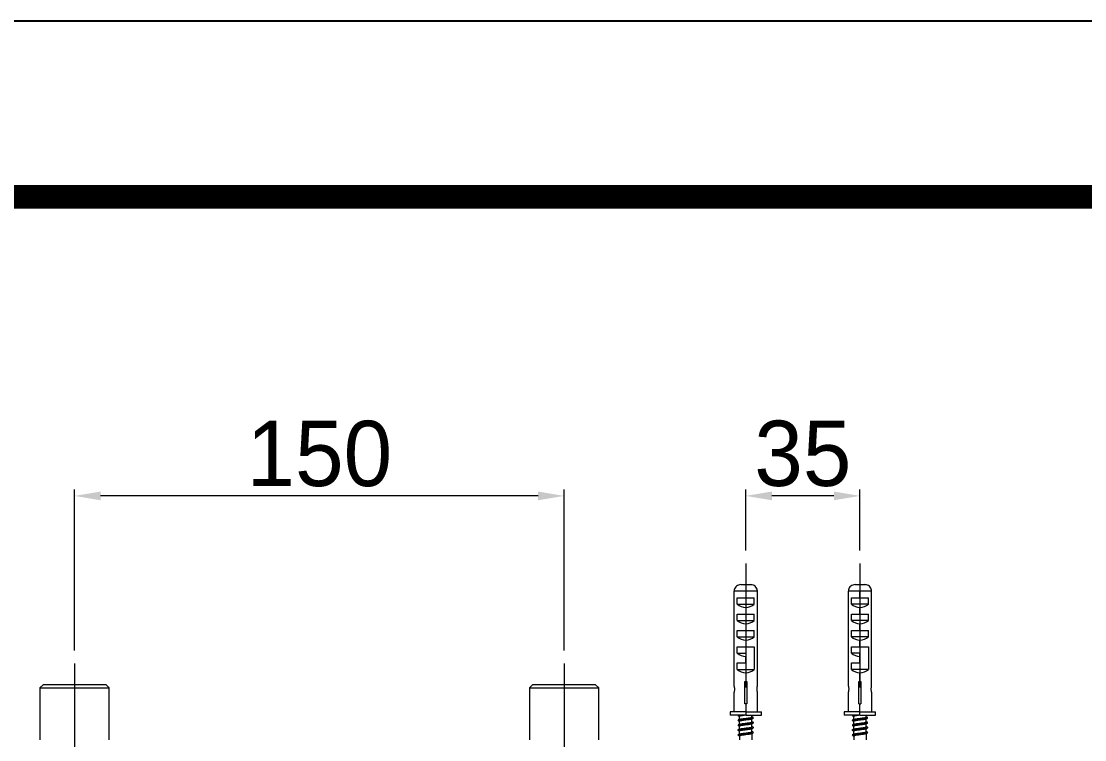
# Model space of a CAD drawing. Extents: x 0 to 3160, y 0 to 2315.
# Drawn here: x 906.4 to 1232.2, y 2095 to 2315 of the extents above; entities that cross this region are included whole.
import ezdxf

# ---------------------------------------------------------------- set-up
doc = ezdxf.new("R2010")
doc.units = 0
doc.header["$LTSCALE"] = 10
doc.header["$MEASUREMENT"] = 0
doc.header["$PDMODE"] = 3
doc.header["$PDSIZE"] = -10
doc.linetypes.add('CENTER2', pattern=[28.575, 19.05, -3.175, 3.175, -3.175])
doc.layers.get('0').update_dxf_attribs({"linetype": 'CONTINUOUS'})
doc.layers.get('DEFPOINTS').update_dxf_attribs({"linetype": 'CONTINUOUS'})
doc.layers.add('1', color=7, linetype='CONTINUOUS', true_color=0xffffff)
doc.layers.add('Cneter', color=1, linetype='CENTER2', lineweight=13)
doc.styles.add('Daelim Dimension', font='')
doc.styles.get('Daelim Dimension').set_extended_font_data('나눔고딕')
doc.dimstyles.new('DEFAULT', dxfattribs={"dimscale": 2, "dimtxt": 2, "dimasz": 2, "dimexe": 0, "dimexo": 2, "dimgap": 1, "dimtad": 1, "dimdec": 1, "dimzin": 9, "dimdsep": 46, "dimtxsty": 'Daelim Dimension', "dimcen": 0.5, "dimclrd": 252, "dimclre": 252, "dimclrt": 3, "dimadec": 1, "dimazin": 0, "dimtfac": 1, "dimtdec": 1, "dimtix": 1, "dimtmove": 0, "dimatfit": 3, "dimfxl": 1, "dimtolj": 1, "dimtzin": 1, "dimlwd": 9, "dimlwe": 9, "dimarcsym": 0})

# ---------------------------------------------------------------- blocks, each defined once
blk = doc.blocks.new('*D9')
at = {"color": 5, "lineweight": 9, "ltscale": 0.5, "transparency": 16777216}
for p, q in [((1128.33, 2153.02), (1128.33, 2171.69)), ((1163.33, 2153.02), (1163.33, 2171.69)), ((1155.33, 2169.69), (1136.33, 2169.69))]:
    blk.add_line(p, q, dxfattribs=at)
at = {"color": 5, "ltscale": 0.5, "transparency": 16777216}
for points in [[(1136.33, 2171.03), (1136.33, 2168.36), (1128.33, 2169.69)], [(1155.33, 2171.03), (1155.33, 2168.36), (1163.33, 2169.69)]]:
    blk.add_solid(points, dxfattribs=at)
at = {"layer": 'DEFPOINTS', "color": 0, "ltscale": 0.5, "transparency": 16777216}
for p in [(1128.33, 2169.69), (1128.33, 2149.02), (1163.33, 2149.02)]:
    blk.add_point(p, dxfattribs=at)
at = {"color": 7, "ltscale": 0.5, "transparency": 16777216, "insert": (1145.83, 2182.59), "char_height": 20, "attachment_point": 5, "style": 'Daelim Dimension'}
blk.add_mtext('\\A1;35', dxfattribs=at)
blk = doc.blocks.new('*D10')
at = {"color": 5, "lineweight": 9, "ltscale": 0.5, "transparency": 16777216}
for p, q in [((922.71, 2122.38), (922.71, 2171.69)), ((1072.71, 2122.38), (1072.71, 2171.69)), ((1064.71, 2169.69), (930.71, 2169.69))]:
    blk.add_line(p, q, dxfattribs=at)
at = {"color": 5, "ltscale": 0.5, "transparency": 16777216}
for points in [[(930.71, 2171.03), (930.71, 2168.36), (922.71, 2169.69)], [(1064.71, 2171.03), (1064.71, 2168.36), (1072.71, 2169.69)]]:
    blk.add_solid(points, dxfattribs=at)
at = {"layer": 'DEFPOINTS', "color": 0, "ltscale": 0.5, "transparency": 16777216}
for p in [(922.71, 2169.69), (922.71, 2118.38), (1072.71, 2118.38)]:
    blk.add_point(p, dxfattribs=at)
at = {"color": 7, "ltscale": 0.5, "transparency": 16777216, "insert": (997.71, 2182.55), "char_height": 20, "attachment_point": 5, "style": 'Daelim Dimension'}
blk.add_mtext('\\A1;150', dxfattribs=at)

msp = doc.modelspace()

# ---------------------------------------------------------------- linework, layer by layer
at = {"ltscale": 0.5}
msp.add_lwpolyline([(0, 0), (3159.52, 0), (3159.52, 2315.04), (0, 2315.04)], close=True, dxfattribs=at)
at = {"color": 5, "linetype": 'ByBlock', "lineweight": 200, "const_width": 7.28}
msp.add_lwpolyline([(50.81, 99.13), (3108.41, 99.13), (3108.41, 2261.29), (50.81, 2261.29)], close=True, dxfattribs=at)
at = {"layer": '1', "color": 7, "linetype": 'Continuous', "lineweight": 13}
for p, q in [((1128.33, 2140.52), (1124.77, 2140.52)), ((1131.9, 2140.52), (1128.33, 2140.52)), ((1128.33, 2140.52), (1128.33, 2138.52)), ((1163.33, 2140.52), (1159.77, 2140.52)), ((1166.9, 2140.52), (1163.33, 2140.52)), ((1163.33, 2138.52), (1163.33, 2140.52)), ((1128.33, 2135.52), (1128.33, 2133.52)), ((1163.33, 2133.52), (1163.33, 2135.52)), ((1128.33, 2130.52), (1128.33, 2128.52)), ((1163.33, 2128.52), (1163.33, 2130.52)), ((1128.33, 2125.52), (1128.33, 2123.52)), ((1163.33, 2123.52), (1163.33, 2125.52)), ((1128.33, 2115.52), (1128.33, 2112.83)), ((1163.33, 2112.83), (1163.33, 2115.52)), ((1128.33, 2106.02), (1128.33, 2103.52)), ((1163.33, 2103.52), (1163.33, 2106.02)), ((1128.33, 2103.52), (1128.33, 2102.52)), ((1163.33, 2102.52), (1163.33, 2103.52))]:
    msp.add_line(p, q, dxfattribs=at)
at = {"layer": '1', "color": 7, "linetype": 'Continuous', "lineweight": 18}
for p, q in [((1124.77, 2111.39), (1124.77, 2140.52)), ((1126.81, 2142.52), (1129.85, 2142.52)), ((1131.9, 2111.39), (1131.9, 2140.52)), ((1159.77, 2111.39), (1159.77, 2140.52)), ((1161.81, 2142.52), (1164.85, 2142.52)), ((1166.9, 2111.39), (1166.9, 2140.52)), ((1125.74, 2138.52), (1128.33, 2138.52)), ((1125.74, 2136.52), (1125.74, 2138.52)), ((1128.33, 2138.52), (1130.92, 2138.52)), ((1130.92, 2136.52), (1130.92, 2138.52)), ((1160.74, 2138.52), (1163.33, 2138.52)), ((1160.74, 2136.52), (1160.74, 2138.52)), ((1163.33, 2138.52), (1165.92, 2138.52)), ((1165.92, 2136.52), (1165.92, 2138.52)), ((1125.74, 2136.52), (1130.92, 2136.52)), ((1165.92, 2136.52), (1160.74, 2136.52)), ((1125.74, 2133.52), (1128.33, 2133.52)), ((1125.74, 2131.52), (1125.74, 2133.52)), ((1125.74, 2131.52), (1130.92, 2131.52)), ((1128.33, 2133.52), (1130.92, 2133.52)), ((1130.92, 2131.52), (1130.92, 2133.52)), ((1160.74, 2133.52), (1163.33, 2133.52)), ((1160.74, 2131.52), (1160.74, 2133.52)), ((1165.92, 2131.52), (1160.74, 2131.52)), ((1163.33, 2133.52), (1165.92, 2133.52)), ((1165.92, 2131.52), (1165.92, 2133.52)), ((1125.74, 2128.52), (1128.33, 2128.52)), ((1125.74, 2126.52), (1125.74, 2128.52)), ((1128.33, 2128.52), (1130.92, 2128.52)), ((1130.92, 2126.52), (1130.92, 2128.52)), ((1160.74, 2128.52), (1163.33, 2128.52)), ((1160.74, 2126.52), (1160.74, 2128.52)), ((1163.33, 2128.52), (1165.92, 2128.52)), ((1165.92, 2126.52), (1165.92, 2128.52)), ((1125.74, 2126.52), (1130.92, 2126.52)), ((1165.92, 2126.52), (1160.74, 2126.52)), ((1125.74, 2123.52), (1128.33, 2123.52)), ((1125.74, 2121.52), (1125.74, 2123.52)), ((1125.74, 2121.52), (1128.33, 2121.52)), ((1128.33, 2123.52), (1130.92, 2123.52)), ((1128.33, 2121.52), (1128.33, 2120.52)), ((1130.92, 2123.52), (1130.92, 2116.52)), ((1160.74, 2123.52), (1163.33, 2123.52)), ((1160.74, 2121.52), (1160.74, 2123.52)), ((1163.33, 2121.52), (1160.74, 2121.52)), ((1163.33, 2123.52), (1165.92, 2123.52)), ((1163.33, 2120.52), (1163.33, 2121.52)), ((1165.92, 2123.52), (1165.92, 2116.52)), ((1125.74, 2118.52), (1128.33, 2118.52)), ((1125.74, 2116.52), (1125.74, 2118.52)), ((1128.33, 2118.52), (1128.33, 2120.52)), ((1160.74, 2118.52), (1163.33, 2118.52)), ((1160.74, 2116.52), (1160.74, 2118.52)), ((1163.33, 2118.52), (1163.33, 2120.52)), ((1125.74, 2116.52), (1130.92, 2116.52)), ((1165.92, 2116.52), (1160.74, 2116.52)), ((913.06, 2111.88), (912.06, 2110.88)), ((932.36, 2111.88), (913.06, 2111.88)), ((933.36, 2110.88), (932.36, 2111.88)), ((1063.06, 2111.88), (1062.06, 2110.88)), ((1082.36, 2111.88), (1063.06, 2111.88)), ((1083.36, 2110.88), (1082.36, 2111.88)), ((1128.03, 2106.02), (1128.03, 2112.9)), ((1128.63, 2112.9), (1128.63, 2106.02)), ((1163.03, 2106.02), (1163.03, 2112.9)), ((1163.63, 2112.9), (1163.63, 2106.02)), ((912.06, 2110.88), (912.06, 2095.02)), ((912.06, 2110.88), (922.71, 2110.88)), ((922.71, 2110.88), (933.36, 2110.88)), ((933.36, 2095.02), (933.36, 2110.88)), ((1062.06, 2110.88), (1062.06, 2095.02)), ((1062.06, 2110.88), (1072.71, 2110.88)), ((1072.71, 2110.88), (1083.36, 2110.88)), ((1083.36, 2095.02), (1083.36, 2110.88)), ((1124.73, 2109.53), (1124.73, 2103.52)), ((1131.93, 2103.52), (1131.93, 2109.53)), ((1159.73, 2109.53), (1159.73, 2103.52)), ((1166.93, 2103.52), (1166.93, 2109.53)), ((1128.63, 2106.02), (1128.03, 2106.02)), ((1163.03, 2106.02), (1163.63, 2106.02)), ((1123.53, 2103.52), (1123.53, 2102.52)), ((1128.33, 2103.52), (1123.53, 2103.52)), ((1128.33, 2102.52), (1123.53, 2102.52)), ((1126.45, 2101.25), (1126.45, 2102.16)), ((1128.33, 2103.52), (1133.13, 2103.52)), ((1128.33, 2102.52), (1133.13, 2102.52)), ((1130.22, 2101.96), (1130.22, 2102.52)), ((1130.22, 2100.46), (1130.22, 2101.41)), ((1133.13, 2102.52), (1133.13, 2103.52)), ((1158.53, 2103.52), (1158.53, 2102.52)), ((1163.33, 2103.52), (1158.53, 2103.52)), ((1163.33, 2102.52), (1158.53, 2102.52)), ((1161.45, 2101.25), (1161.45, 2102.16)), ((1163.33, 2103.52), (1168.13, 2103.52)), ((1163.33, 2102.52), (1168.13, 2102.52)), ((1165.22, 2101.96), (1165.22, 2102.52)), ((1165.22, 2100.46), (1165.22, 2101.41)), ((1168.13, 2102.52), (1168.13, 2103.52)), ((1126.45, 2099.75), (1126.45, 2100.66)), ((1126.45, 2098.25), (1126.45, 2099.16)), ((1130.22, 2098.96), (1130.22, 2099.91)), ((1130.22, 2097.46), (1130.22, 2098.41)), ((1161.45, 2099.75), (1161.45, 2100.66)), ((1161.45, 2098.25), (1161.45, 2099.16)), ((1165.22, 2098.96), (1165.22, 2099.91)), ((1165.22, 2097.46), (1165.22, 2098.41)), ((1126.45, 2096.74), (1126.45, 2097.66)), ((1126.45, 2096.16), (1126.45, 2095.02)), ((1130.22, 2096.91), (1130.22, 2095.02)), ((1161.45, 2096.74), (1161.45, 2097.66)), ((1161.45, 2096.16), (1161.45, 2095.02)), ((1165.22, 2096.91), (1165.22, 2095.02))]:
    msp.add_line(p, q, dxfattribs=at)
for centre, major_axis, start_param, end_param in [((1128.33, 2138.8), (3.6, 0), 3.90924, 4.712389), ((1128.33, 2138.8), (-3.6, 0), 1.570796, 2.373945), ((1163.33, 2138.8), (3.6, 0), 3.90924, 4.712389), ((1163.33, 2138.8), (-3.6, 0), 1.570796, 2.373945), ((1128.33, 2133.8), (-3.6, 0), 0.767648, 1.570796), ((1128.33, 2133.8), (3.6, 0), 4.712389, 5.515538), ((1163.33, 2133.8), (-3.6, 0), 0.767648, 1.570796), ((1163.33, 2133.8), (3.6, 0), 4.712389, 5.515538), ((1128.33, 2128.8), (3.6, 0), 3.90924, 4.712389), ((1128.33, 2128.8), (-3.6, 0), 1.570796, 2.373945), ((1163.33, 2128.8), (3.6, 0), 3.90924, 4.712389), ((1163.33, 2128.8), (-3.6, 0), 1.570796, 2.373945), ((1128.33, 2123.8), (-3.6, 0), 0.767648, 1.570796), ((1163.33, 2123.8), (3.6, 0), 3.90924, 4.712389), ((1128.33, 2118.8), (-3.6, 0), 0.767648, 1.570796), ((1128.33, 2118.8), (-3.6, 0), 1.570796, 2.373945), ((1163.33, 2118.8), (3.6, 0), 3.90924, 4.712389), ((1163.33, 2118.8), (-3.6, 0), 1.570796, 2.373945)]:
    msp.add_ellipse(centre, major_axis=major_axis, ratio=0.909091, start_param=start_param, end_param=end_param, dxfattribs=at)
for points, knots in [([(1126.81, 2142.52), (1126.58, 2142.52), (1126.34, 2142.48), (1125.9, 2142.33), (1125.69, 2142.21), (1125.33, 2141.92), (1125.17, 2141.75), (1124.94, 2141.36), (1124.86, 2141.15), (1124.78, 2140.8), (1124.77, 2140.66), (1124.77, 2140.52)], [0, 0, 0, 0, 0.222179, 0.222179, 0.444896, 0.444896, 0.660359, 0.660359, 0.872339, 0.872339, 1, 1, 1, 1]), ([(1131.9, 2140.52), (1131.9, 2140.75), (1131.86, 2140.97), (1131.71, 2141.39), (1131.6, 2141.59), (1131.33, 2141.94), (1131.15, 2142.09), (1130.78, 2142.33), (1130.56, 2142.42), (1130.19, 2142.5), (1130.02, 2142.52), (1129.85, 2142.52)], [0, 0, 0, 0, 0.210475, 0.210475, 0.420919, 0.420919, 0.631855, 0.631855, 0.844512, 0.844512, 1, 1, 1, 1]), ([(1161.81, 2142.52), (1161.58, 2142.52), (1161.34, 2142.48), (1160.9, 2142.33), (1160.69, 2142.21), (1160.33, 2141.92), (1160.17, 2141.75), (1159.94, 2141.36), (1159.86, 2141.15), (1159.78, 2140.8), (1159.77, 2140.66), (1159.77, 2140.52)], [0, 0, 0, 0, 0.222179, 0.222179, 0.444896, 0.444896, 0.660359, 0.660359, 0.872339, 0.872339, 1, 1, 1, 1]), ([(1166.9, 2140.52), (1166.9, 2140.75), (1166.86, 2140.97), (1166.71, 2141.39), (1166.6, 2141.59), (1166.33, 2141.94), (1166.15, 2142.09), (1165.78, 2142.33), (1165.56, 2142.42), (1165.19, 2142.5), (1165.02, 2142.52), (1164.85, 2142.52)], [0, 0, 0, 0, 0.210475, 0.210475, 0.420919, 0.420919, 0.631855, 0.631855, 0.844512, 0.844512, 1, 1, 1, 1]), ([(1124.77, 2111.39), (1124.78, 2111.33), (1124.8, 2111.26), (1124.83, 2111.09), (1124.85, 2110.99), (1124.87, 2110.78), (1124.87, 2110.66), (1124.88, 2110.44), (1124.87, 2110.33), (1124.85, 2110.13), (1124.84, 2110.03), (1124.81, 2109.85), (1124.79, 2109.77), (1124.77, 2109.64), (1124.75, 2109.59), (1124.74, 2109.54), (1124.73, 2109.52), (1124.73, 2109.52)], [0, 0, 0, 0, 0.130372, 0.130372, 0.260778, 0.260778, 0.390104, 0.390104, 0.5147, 0.5147, 0.638474, 0.638474, 0.766412, 0.766412, 0.897176, 0.897176, 1, 1, 1, 1]), ([(1131.93, 2109.52), (1131.93, 2109.52), (1131.93, 2109.52), (1131.93, 2109.53), (1131.92, 2109.56), (1131.9, 2109.64), (1131.89, 2109.7), (1131.86, 2109.84), (1131.84, 2109.93), (1131.81, 2110.13), (1131.8, 2110.24), (1131.79, 2110.46), (1131.79, 2110.57), (1131.8, 2110.79), (1131.81, 2110.89), (1131.84, 2111.08), (1131.85, 2111.17), (1131.88, 2111.3), (1131.89, 2111.35), (1131.9, 2111.39)], [0, 0, 0, 0, 0.025111, 0.025111, 0.149041, 0.149041, 0.273737, 0.273737, 0.402646, 0.402646, 0.533133, 0.533133, 0.659652, 0.659652, 0.782891, 0.782891, 0.908576, 0.908576, 1, 1, 1, 1]), ([(1159.77, 2111.39), (1159.78, 2111.33), (1159.8, 2111.26), (1159.83, 2111.09), (1159.85, 2110.99), (1159.87, 2110.78), (1159.87, 2110.66), (1159.88, 2110.44), (1159.87, 2110.33), (1159.85, 2110.13), (1159.84, 2110.03), (1159.81, 2109.85), (1159.79, 2109.77), (1159.77, 2109.64), (1159.75, 2109.59), (1159.74, 2109.54), (1159.73, 2109.52), (1159.73, 2109.52)], [0, 0, 0, 0, 0.130372, 0.130372, 0.260778, 0.260778, 0.390104, 0.390104, 0.5147, 0.5147, 0.638474, 0.638474, 0.766412, 0.766412, 0.897176, 0.897176, 1, 1, 1, 1]), ([(1166.93, 2109.52), (1166.93, 2109.52), (1166.93, 2109.52), (1166.93, 2109.53), (1166.92, 2109.56), (1166.9, 2109.64), (1166.89, 2109.7), (1166.86, 2109.84), (1166.84, 2109.93), (1166.81, 2110.13), (1166.8, 2110.24), (1166.79, 2110.46), (1166.79, 2110.57), (1166.8, 2110.79), (1166.81, 2110.89), (1166.84, 2111.08), (1166.85, 2111.17), (1166.88, 2111.3), (1166.89, 2111.35), (1166.9, 2111.39)], [0, 0, 0, 0, 0.025111, 0.025111, 0.149041, 0.149041, 0.273737, 0.273737, 0.402646, 0.402646, 0.533133, 0.533133, 0.659652, 0.659652, 0.782891, 0.782891, 0.908576, 0.908576, 1, 1, 1, 1]), ([(1128.26, 2102.52), (1128.2, 2102.52), (1128.15, 2102.51), (1127.88, 2102.47), (1127.67, 2102.45), (1127.29, 2102.39), (1127.11, 2102.37), (1126.82, 2102.31), (1126.7, 2102.29), (1126.52, 2102.23), (1126.47, 2102.2), (1126.45, 2102.17), (1126.45, 2102.16), (1126.45, 2102.16)], [0, 0, 0, 0, 0.059501, 0.059501, 0.281485, 0.281485, 0.503475, 0.503475, 0.725475, 0.725475, 0.947454, 0.947454, 1, 1, 1, 1]), ([(1126.54, 2101.28), (1126.54, 2101.29), (1126.55, 2101.29), (1126.62, 2101.32), (1126.73, 2101.34), (1127, 2101.4), (1127.16, 2101.43), (1127.51, 2101.48), (1127.7, 2101.5), (1127.9, 2101.53)], [0, 0, 0, 0, 0.030105, 0.030105, 0.361256, 0.361256, 0.692357, 0.692357, 1, 1, 1, 1]), ([(1127.78, 2101.32), (1128.12, 2101.36), (1129.01, 2101.45), (1130.2, 2101.58), (1130.63, 2101.67), (1130.7, 2101.72)], [0, 0, 0, 0, 0.268829, 0.660533, 1, 1, 1, 1]), ([(1127.9, 2101.53), (1128.1, 2101.55), (1128.32, 2101.58), (1128.75, 2101.64), (1128.96, 2101.66), (1129.34, 2101.72), (1129.52, 2101.74), (1129.82, 2101.8), (1129.95, 2101.83), (1130.13, 2101.88), (1130.19, 2101.91), (1130.22, 2101.94), (1130.22, 2101.95), (1130.22, 2101.96)], [0, 0, 0, 0, 0.188476, 0.188476, 0.376983, 0.376983, 0.565472, 0.565472, 0.753985, 0.753985, 0.942472, 0.942472, 1, 1, 1, 1]), ([(1130.19, 2101.36), (1130.17, 2101.35), (1130.15, 2101.34), (1130.04, 2101.3), (1129.94, 2101.27), (1129.67, 2101.22), (1129.5, 2101.19), (1129.14, 2101.14), (1128.94, 2101.11), (1128.52, 2101.06), (1128.3, 2101.03), (1128.02, 2100.99), (1127.96, 2100.99), (1127.9, 2100.98)], [0, 0, 0, 0, 0.09432, 0.09432, 0.304658, 0.304658, 0.515055, 0.515055, 0.725384, 0.725384, 0.935787, 0.935787, 1, 1, 1, 1]), ([(1163.26, 2102.52), (1163.2, 2102.52), (1163.15, 2102.51), (1162.88, 2102.47), (1162.67, 2102.45), (1162.29, 2102.39), (1162.11, 2102.37), (1161.82, 2102.31), (1161.7, 2102.29), (1161.52, 2102.23), (1161.47, 2102.2), (1161.45, 2102.17), (1161.45, 2102.16), (1161.45, 2102.16)], [0, 0, 0, 0, 0.059501, 0.059501, 0.281485, 0.281485, 0.503475, 0.503475, 0.725475, 0.725475, 0.947454, 0.947454, 1, 1, 1, 1]), ([(1161.54, 2101.28), (1161.54, 2101.29), (1161.55, 2101.29), (1161.62, 2101.32), (1161.73, 2101.34), (1162, 2101.4), (1162.16, 2101.43), (1162.51, 2101.48), (1162.7, 2101.5), (1162.9, 2101.53)], [0, 0, 0, 0, 0.030105, 0.030105, 0.361256, 0.361256, 0.692357, 0.692357, 1, 1, 1, 1]), ([(1162.78, 2101.32), (1163.12, 2101.36), (1164.01, 2101.45), (1165.2, 2101.58), (1165.63, 2101.67), (1165.7, 2101.72)], [0, 0, 0, 0, 0.268829, 0.660533, 1, 1, 1, 1]), ([(1162.9, 2101.53), (1163.1, 2101.55), (1163.32, 2101.58), (1163.75, 2101.64), (1163.96, 2101.66), (1164.34, 2101.72), (1164.52, 2101.74), (1164.82, 2101.8), (1164.95, 2101.83), (1165.13, 2101.88), (1165.19, 2101.91), (1165.22, 2101.94), (1165.22, 2101.95), (1165.22, 2101.96)], [0, 0, 0, 0, 0.188476, 0.188476, 0.376983, 0.376983, 0.565472, 0.565472, 0.753985, 0.753985, 0.942472, 0.942472, 1, 1, 1, 1]), ([(1165.19, 2101.36), (1165.17, 2101.35), (1165.15, 2101.34), (1165.04, 2101.3), (1164.94, 2101.27), (1164.67, 2101.22), (1164.5, 2101.19), (1164.14, 2101.14), (1163.94, 2101.11), (1163.52, 2101.06), (1163.3, 2101.03), (1163.02, 2100.99), (1162.96, 2100.99), (1162.9, 2100.98)], [0, 0, 0, 0, 0.09432, 0.09432, 0.304658, 0.304658, 0.515055, 0.515055, 0.725384, 0.725384, 0.935787, 0.935787, 1, 1, 1, 1]), ([(1125.96, 2100.97), (1125.91, 2101), (1125.95, 2101.08), (1126.63, 2101.2), (1127.43, 2101.29), (1127.78, 2101.32)], [0, 0, 0, 0, 0.272869, 0.704067, 1, 1, 1, 1]), ([(1126.02, 2099.57), (1126.12, 2099.61), (1126.56, 2099.7), (1127.86, 2099.84), (1129.48, 2099.99), (1130.63, 2100.14), (1130.8, 2100.25), (1130.67, 2100.31), (1130.65, 2100.32)], [0, 0, 0, 0, 0.152693, 0.357492, 0.56229, 0.767088, 0.971887, 1, 1, 1, 1]), ([(1126.02, 2098.07), (1126.09, 2098.09), (1126.41, 2098.17), (1127.49, 2098.3), (1129.12, 2098.45), (1130.43, 2098.61), (1130.8, 2098.73), (1130.7, 2098.8), (1130.65, 2098.82)], [0, 0, 0, 0, 0.10499, 0.309747, 0.514505, 0.719262, 0.924019, 1, 1, 1, 1]), ([(1127.9, 2100.98), (1127.69, 2100.95), (1127.49, 2100.92), (1127.13, 2100.87), (1126.97, 2100.84), (1126.71, 2100.79), (1126.61, 2100.76), (1126.48, 2100.71), (1126.45, 2100.68), (1126.45, 2100.66)], [0, 0, 0, 0, 0.254461, 0.254461, 0.508979, 0.508979, 0.763453, 0.763453, 1, 1, 1, 1]), ([(1130.19, 2099.87), (1130.17, 2099.85), (1130.15, 2099.84), (1130.04, 2099.8), (1129.94, 2099.77), (1129.67, 2099.72), (1129.5, 2099.69), (1129.14, 2099.64), (1128.94, 2099.61), (1128.52, 2099.56), (1128.3, 2099.53), (1127.88, 2099.47), (1127.67, 2099.45), (1127.29, 2099.39), (1127.11, 2099.37), (1126.82, 2099.31), (1126.7, 2099.29), (1126.52, 2099.23), (1126.47, 2099.2), (1126.45, 2099.17), (1126.45, 2099.16), (1126.45, 2099.16)], [0, 0, 0, 0, 0.054084, 0.054084, 0.168931, 0.168931, 0.283771, 0.283771, 0.398626, 0.398626, 0.513461, 0.513461, 0.628324, 0.628324, 0.743155, 0.743155, 0.858022, 0.858022, 0.97285, 0.97285, 1, 1, 1, 1]), ([(1130.19, 2098.37), (1130.17, 2098.35), (1130.15, 2098.34), (1130.04, 2098.3), (1129.94, 2098.27), (1129.67, 2098.22), (1129.5, 2098.19), (1129.14, 2098.14), (1128.94, 2098.11), (1128.52, 2098.06), (1128.3, 2098.03), (1127.88, 2097.97), (1127.67, 2097.95), (1127.29, 2097.89), (1127.11, 2097.87), (1126.82, 2097.81), (1126.7, 2097.79), (1126.52, 2097.73), (1126.47, 2097.7), (1126.45, 2097.67), (1126.45, 2097.66), (1126.45, 2097.66)], [0, 0, 0, 0, 0.054868, 0.054868, 0.169599, 0.169599, 0.284364, 0.284364, 0.399096, 0.399096, 0.513857, 0.513857, 0.628593, 0.628593, 0.743348, 0.743348, 0.85809, 0.85809, 0.972839, 0.972839, 1, 1, 1, 1]), ([(1126.53, 2099.78), (1126.54, 2099.78), (1126.55, 2099.79), (1126.62, 2099.82), (1126.73, 2099.84), (1127, 2099.9), (1127.16, 2099.93), (1127.53, 2099.98), (1127.73, 2100.01), (1128.15, 2100.06), (1128.37, 2100.09), (1128.79, 2100.14), (1129, 2100.17), (1129.38, 2100.22), (1129.55, 2100.25), (1129.85, 2100.3), (1129.97, 2100.33), (1130.14, 2100.39), (1130.2, 2100.41), (1130.22, 2100.45), (1130.22, 2100.45), (1130.22, 2100.46)], [0, 0, 0, 0, 0.011256, 0.011256, 0.131301, 0.131301, 0.251361, 0.251361, 0.371404, 0.371404, 0.491467, 0.491467, 0.611508, 0.611508, 0.731571, 0.731571, 0.85161, 0.85161, 0.971672, 0.971672, 1, 1, 1, 1]), ([(1126.53, 2098.28), (1126.54, 2098.28), (1126.55, 2098.29), (1126.62, 2098.32), (1126.73, 2098.34), (1127, 2098.4), (1127.16, 2098.43), (1127.53, 2098.48), (1127.73, 2098.51), (1128.15, 2098.56), (1128.37, 2098.59), (1128.79, 2098.64), (1129, 2098.67), (1129.38, 2098.72), (1129.55, 2098.75), (1129.85, 2098.8), (1129.97, 2098.83), (1130.14, 2098.89), (1130.2, 2098.91), (1130.22, 2098.95), (1130.22, 2098.95), (1130.22, 2098.96)], [0, 0, 0, 0, 0.012148, 0.012148, 0.132076, 0.132076, 0.252025, 0.252025, 0.371955, 0.371955, 0.491901, 0.491901, 0.611835, 0.611835, 0.731777, 0.731777, 0.851716, 0.851716, 0.971654, 0.971654, 1, 1, 1, 1]), ([(1160.96, 2100.97), (1160.91, 2101), (1160.95, 2101.08), (1161.63, 2101.2), (1162.43, 2101.29), (1162.78, 2101.32)], [0, 0, 0, 0, 0.272869, 0.704067, 1, 1, 1, 1]), ([(1161.02, 2099.57), (1161.12, 2099.61), (1161.56, 2099.7), (1162.86, 2099.84), (1164.48, 2099.99), (1165.43, 2100.12), (1165.67, 2100.19), (1165.7, 2100.22)], [0, 0, 0, 0, 0.176141, 0.412388, 0.648636, 0.884883, 1, 1, 1, 1]), ([(1161.02, 2098.07), (1161.09, 2098.09), (1161.41, 2098.17), (1162.49, 2098.3), (1164.12, 2098.45), (1165.43, 2098.61), (1165.8, 2098.73), (1165.7, 2098.8), (1165.65, 2098.82)], [0, 0, 0, 0, 0.10499, 0.309747, 0.514505, 0.719262, 0.924019, 1, 1, 1, 1]), ([(1162.9, 2100.98), (1162.69, 2100.95), (1162.49, 2100.92), (1162.13, 2100.87), (1161.97, 2100.84), (1161.71, 2100.79), (1161.61, 2100.76), (1161.48, 2100.71), (1161.45, 2100.68), (1161.45, 2100.66)], [0, 0, 0, 0, 0.254461, 0.254461, 0.508979, 0.508979, 0.763453, 0.763453, 1, 1, 1, 1]), ([(1165.19, 2099.87), (1165.17, 2099.85), (1165.15, 2099.84), (1165.04, 2099.8), (1164.94, 2099.77), (1164.67, 2099.72), (1164.5, 2099.69), (1164.14, 2099.64), (1163.94, 2099.61), (1163.52, 2099.56), (1163.3, 2099.53), (1162.88, 2099.47), (1162.67, 2099.45), (1162.29, 2099.39), (1162.11, 2099.37), (1161.82, 2099.31), (1161.7, 2099.29), (1161.52, 2099.23), (1161.47, 2099.2), (1161.45, 2099.17), (1161.45, 2099.16), (1161.45, 2099.16)], [0, 0, 0, 0, 0.054084, 0.054084, 0.168931, 0.168931, 0.283771, 0.283771, 0.398626, 0.398626, 0.513461, 0.513461, 0.628324, 0.628324, 0.743155, 0.743155, 0.858022, 0.858022, 0.97285, 0.97285, 1, 1, 1, 1]), ([(1165.19, 2098.37), (1165.17, 2098.35), (1165.15, 2098.34), (1165.04, 2098.3), (1164.94, 2098.27), (1164.67, 2098.22), (1164.5, 2098.19), (1164.14, 2098.14), (1163.94, 2098.11), (1163.52, 2098.06), (1163.3, 2098.03), (1162.88, 2097.97), (1162.67, 2097.95), (1162.29, 2097.89), (1162.11, 2097.87), (1161.82, 2097.81), (1161.7, 2097.79), (1161.52, 2097.73), (1161.47, 2097.7), (1161.45, 2097.67), (1161.45, 2097.66), (1161.45, 2097.66)], [0, 0, 0, 0, 0.054868, 0.054868, 0.169599, 0.169599, 0.284364, 0.284364, 0.399096, 0.399096, 0.513857, 0.513857, 0.628593, 0.628593, 0.743348, 0.743348, 0.85809, 0.85809, 0.972839, 0.972839, 1, 1, 1, 1]), ([(1161.53, 2099.78), (1161.54, 2099.78), (1161.55, 2099.79), (1161.62, 2099.82), (1161.73, 2099.84), (1162, 2099.9), (1162.16, 2099.93), (1162.53, 2099.98), (1162.73, 2100.01), (1163.15, 2100.06), (1163.37, 2100.09), (1163.79, 2100.14), (1164, 2100.17), (1164.38, 2100.22), (1164.55, 2100.25), (1164.85, 2100.3), (1164.97, 2100.33), (1165.14, 2100.39), (1165.2, 2100.41), (1165.22, 2100.45), (1165.22, 2100.45), (1165.22, 2100.46)], [0, 0, 0, 0, 0.011256, 0.011256, 0.131301, 0.131301, 0.251361, 0.251361, 0.371404, 0.371404, 0.491467, 0.491467, 0.611508, 0.611508, 0.731571, 0.731571, 0.85161, 0.85161, 0.971672, 0.971672, 1, 1, 1, 1]), ([(1161.53, 2098.28), (1161.54, 2098.28), (1161.55, 2098.29), (1161.62, 2098.32), (1161.73, 2098.34), (1162, 2098.4), (1162.16, 2098.43), (1162.53, 2098.48), (1162.73, 2098.51), (1163.15, 2098.56), (1163.37, 2098.59), (1163.79, 2098.64), (1164, 2098.67), (1164.38, 2098.72), (1164.55, 2098.75), (1164.85, 2098.8), (1164.97, 2098.83), (1165.14, 2098.89), (1165.2, 2098.91), (1165.22, 2098.95), (1165.22, 2098.95), (1165.22, 2098.96)], [0, 0, 0, 0, 0.012148, 0.012148, 0.132076, 0.132076, 0.252025, 0.252025, 0.371955, 0.371955, 0.491901, 0.491901, 0.611835, 0.611835, 0.731777, 0.731777, 0.851716, 0.851716, 0.971654, 0.971654, 1, 1, 1, 1]), ([(1165.73, 2100.27), (1165.72, 2100.28), (1165.7, 2100.29), (1165.67, 2100.31), (1165.65, 2100.32)], [0, 0, 0, 0, 0.561759, 1, 1, 1, 1]), ([(1125.96, 2097.97), (1125.95, 2097.98), (1125.93, 2097.99), (1125.93, 2098), (1125.93, 2098.01)], [0, 0, 0, 0, 0.574011, 1, 1, 1, 1]), ([(1125.93, 2096.5), (1125.94, 2096.54), (1126.13, 2096.63), (1127.13, 2096.76), (1128.74, 2096.92), (1130.18, 2097.07), (1130.79, 2097.2), (1130.73, 2097.29), (1130.65, 2097.32)], [0, 0, 0, 0, 0.129731, 0.31876, 0.507788, 0.696817, 0.885845, 1, 1, 1, 1]), ([(1126.45, 2096.71), (1126.45, 2096.74), (1126.48, 2096.76), (1126.62, 2096.82), (1126.73, 2096.84), (1127, 2096.9), (1127.16, 2096.93), (1127.53, 2096.98), (1127.73, 2097.01), (1128.15, 2097.06), (1128.37, 2097.09), (1128.79, 2097.14), (1129, 2097.17), (1129.38, 2097.22), (1129.55, 2097.25), (1129.85, 2097.3), (1129.97, 2097.33), (1130.14, 2097.39), (1130.2, 2097.41), (1130.22, 2097.45), (1130.22, 2097.45), (1130.22, 2097.46)], [0, 0, 0, 0, 0.108259, 0.108259, 0.216535, 0.216535, 0.324802, 0.324802, 0.433082, 0.433082, 0.541347, 0.541347, 0.649629, 0.649629, 0.757892, 0.757892, 0.866175, 0.866175, 0.974436, 0.974436, 1, 1, 1, 1]), ([(1130.19, 2096.87), (1130.17, 2096.85), (1130.15, 2096.84), (1130.04, 2096.8), (1129.94, 2096.77), (1129.67, 2096.72), (1129.5, 2096.69), (1129.14, 2096.64), (1128.94, 2096.61), (1128.52, 2096.56), (1128.3, 2096.53), (1127.88, 2096.48), (1127.67, 2096.45), (1127.29, 2096.39), (1127.11, 2096.37), (1126.82, 2096.31), (1126.7, 2096.28), (1126.52, 2096.23), (1126.47, 2096.2), (1126.45, 2096.17), (1126.45, 2096.16), (1126.45, 2096.16)], [0, 0, 0, 0, 0.054637, 0.054637, 0.169412, 0.169412, 0.284203, 0.284203, 0.398973, 0.398973, 0.513772, 0.513772, 0.628539, 0.628539, 0.743342, 0.743342, 0.858104, 0.858104, 0.972907, 0.972907, 1, 1, 1, 1]), ([(1160.96, 2097.97), (1160.95, 2097.98), (1160.93, 2097.99), (1160.93, 2098), (1160.93, 2098.01)], [0, 0, 0, 0, 0.574011, 1, 1, 1, 1]), ([(1160.93, 2096.5), (1160.94, 2096.54), (1161.13, 2096.63), (1162.13, 2096.76), (1163.74, 2096.92), (1165.18, 2097.07), (1165.79, 2097.2), (1165.73, 2097.29), (1165.65, 2097.32)], [0, 0, 0, 0, 0.129731, 0.31876, 0.507788, 0.696817, 0.885845, 1, 1, 1, 1]), ([(1161.45, 2096.71), (1161.45, 2096.74), (1161.48, 2096.76), (1161.62, 2096.82), (1161.73, 2096.84), (1162, 2096.9), (1162.16, 2096.93), (1162.53, 2096.98), (1162.73, 2097.01), (1163.15, 2097.06), (1163.37, 2097.09), (1163.79, 2097.14), (1164, 2097.17), (1164.38, 2097.22), (1164.55, 2097.25), (1164.85, 2097.3), (1164.97, 2097.33), (1165.14, 2097.39), (1165.2, 2097.41), (1165.22, 2097.45), (1165.22, 2097.45), (1165.22, 2097.46)], [0, 0, 0, 0, 0.108259, 0.108259, 0.216535, 0.216535, 0.324802, 0.324802, 0.433082, 0.433082, 0.541347, 0.541347, 0.649629, 0.649629, 0.757892, 0.757892, 0.866175, 0.866175, 0.974436, 0.974436, 1, 1, 1, 1]), ([(1165.19, 2096.87), (1165.17, 2096.85), (1165.15, 2096.84), (1165.04, 2096.8), (1164.94, 2096.77), (1164.67, 2096.72), (1164.5, 2096.69), (1164.14, 2096.64), (1163.94, 2096.61), (1163.52, 2096.56), (1163.3, 2096.53), (1162.88, 2096.48), (1162.67, 2096.45), (1162.29, 2096.39), (1162.11, 2096.37), (1161.82, 2096.31), (1161.7, 2096.28), (1161.52, 2096.23), (1161.47, 2096.2), (1161.45, 2096.17), (1161.45, 2096.16), (1161.45, 2096.16)], [0, 0, 0, 0, 0.054637, 0.054637, 0.169412, 0.169412, 0.284203, 0.284203, 0.398973, 0.398973, 0.513772, 0.513772, 0.628539, 0.628539, 0.743342, 0.743342, 0.858104, 0.858104, 0.972907, 0.972907, 1, 1, 1, 1])]:
    msp.add_open_spline(points, degree=3, knots=knots, dxfattribs=at)
for points, degree in [([(1128.03, 2112.9), (1128.09, 2112.88), (1128.19, 2112.84), (1128.29, 2112.83), (1128.33, 2112.83)], 3), ([(1128.33, 2112.83), (1128.38, 2112.83), (1128.48, 2112.84), (1128.58, 2112.88), (1128.63, 2112.9)], 3), ([(1163.03, 2112.9), (1163.09, 2112.88), (1163.19, 2112.84), (1163.29, 2112.83), (1163.33, 2112.83)], 3), ([(1163.33, 2112.83), (1163.38, 2112.83), (1163.48, 2112.84), (1163.58, 2112.88), (1163.63, 2112.9)], 3), ([(1125.96, 2102.47), (1126.2, 2102.3), (1126.45, 2102.14)], 2), ([(1127.9, 2101.53), (1127.86, 2101.46), (1127.82, 2101.39), (1127.78, 2101.32)], 3), ([(1130.18, 2101.36), (1130.45, 2101.54), (1130.71, 2101.72)], 2), ([(1130.66, 2101.81), (1130.44, 2101.9), (1130.22, 2102)], 2), ([(1130.72, 2101.78), (1130.71, 2101.79), (1130.69, 2101.8), (1130.65, 2101.82)], 3), ([(1160.96, 2102.47), (1161.2, 2102.3), (1161.45, 2102.14)], 2), ([(1162.9, 2101.53), (1162.86, 2101.46), (1162.82, 2101.39), (1162.78, 2101.32)], 3), ([(1165.18, 2101.36), (1165.45, 2101.54), (1165.71, 2101.72)], 2), ([(1165.66, 2101.81), (1165.44, 2101.9), (1165.22, 2102)], 2), ([(1165.72, 2101.78), (1165.71, 2101.79), (1165.69, 2101.8), (1165.65, 2101.82)], 3), ([(1125.96, 2099.47), (1125.94, 2099.48), (1125.93, 2099.5), (1125.94, 2099.52)], 3), ([(1125.96, 2100.97), (1126.2, 2100.8), (1126.45, 2100.64)], 2), ([(1125.96, 2099.47), (1126.2, 2099.3), (1126.45, 2099.14)], 2), ([(1126.54, 2101.29), (1126.27, 2101.17), (1126, 2101.06)], 2), ([(1126.54, 2099.79), (1126.27, 2099.67), (1126, 2099.56)], 2), ([(1126.54, 2098.28), (1126.27, 2098.17), (1126.01, 2098.06)], 2), ([(1127.78, 2101.32), (1127.82, 2101.21), (1127.86, 2101.09), (1127.9, 2100.98)], 3), ([(1130.19, 2099.86), (1130.45, 2100.04), (1130.71, 2100.22)], 2), ([(1130.19, 2098.36), (1130.45, 2098.54), (1130.71, 2098.72)], 2), ([(1130.66, 2100.31), (1130.44, 2100.4), (1130.22, 2100.5)], 2), ([(1130.66, 2098.81), (1130.44, 2098.9), (1130.22, 2099)], 2), ([(1160.96, 2099.47), (1160.94, 2099.48), (1160.93, 2099.5), (1160.94, 2099.52)], 3), ([(1160.96, 2100.97), (1161.2, 2100.8), (1161.45, 2100.64)], 2), ([(1160.96, 2099.47), (1161.2, 2099.3), (1161.45, 2099.14)], 2), ([(1161.54, 2101.29), (1161.27, 2101.17), (1161, 2101.06)], 2), ([(1161.54, 2099.79), (1161.27, 2099.67), (1161, 2099.56)], 2), ([(1161.54, 2098.28), (1161.27, 2098.17), (1161.01, 2098.06)], 2), ([(1162.78, 2101.32), (1162.82, 2101.21), (1162.86, 2101.09), (1162.9, 2100.98)], 3), ([(1165.19, 2099.86), (1165.45, 2100.04), (1165.71, 2100.22)], 2), ([(1165.19, 2098.36), (1165.45, 2098.54), (1165.71, 2098.72)], 2), ([(1165.66, 2100.31), (1165.44, 2100.4), (1165.22, 2100.5)], 2), ([(1165.66, 2098.81), (1165.44, 2098.9), (1165.22, 2099)], 2), ([(1126.45, 2096.71), (1126.28, 2096.64), (1126.1, 2096.57), (1125.93, 2096.5)], 3), ([(1125.93, 2096.5), (1126.1, 2096.39), (1126.28, 2096.27), (1126.45, 2096.16)], 3), ([(1125.96, 2097.97), (1126.2, 2097.8), (1126.45, 2097.64)], 2), ([(1126.63, 2096.82), (1126.39, 2096.71), (1126.14, 2096.6)], 2), ([(1130.19, 2096.86), (1130.45, 2097.04), (1130.71, 2097.22)], 2), ([(1130.66, 2097.31), (1130.44, 2097.4), (1130.22, 2097.5)], 2), ([(1160.93, 2096.5), (1161.1, 2096.39), (1161.28, 2096.27), (1161.45, 2096.16)], 3), ([(1161.45, 2096.71), (1161.28, 2096.64), (1161.11, 2096.57), (1160.94, 2096.5)], 3), ([(1160.96, 2097.97), (1161.2, 2097.8), (1161.45, 2097.64)], 2), ([(1161.63, 2096.82), (1161.39, 2096.71), (1161.14, 2096.6)], 2), ([(1165.19, 2096.86), (1165.45, 2097.04), (1165.71, 2097.22)], 2), ([(1165.66, 2097.31), (1165.44, 2097.4), (1165.22, 2097.5)], 2)]:
    msp.add_open_spline(points, degree=degree, dxfattribs=at)
at = {"layer": 'Cneter', "lineweight": 5, "ltscale": 0.5}
for points in [[(1128.33, 2149.02), (1128.33, 2116.02), (1128.33, 2111.02)], [(1163.33, 2149.02), (1163.33, 2116.02), (1163.33, 2111.02)], [(922.71, 2118.38), (922.71, 2085.38), (922.71, 2080.38)], [(1072.71, 2118.38), (1072.71, 2085.38), (1072.71, 2080.38)]]:
    msp.add_open_spline(points, degree=1, knots=[0, 0, 0.868421, 1, 1], dxfattribs=at)

# ---------------------------------------------------------------- dimensions: what is measured, and where the dimension line sits
at = {"color": 5, "ltscale": 0.5}
for base, p1, p2, picture, middle in [((922.71, 2169.69), (1072.71, 2118.38), (922.71, 2118.38), '*D10', (997.71, 2182.55)), ((1128.33, 2169.69), (1163.33, 2149.02), (1128.33, 2149.02), '*D9', (1145.83, 2182.59))]:
    dim = msp.add_linear_dim(base=base, p1=p1, p2=p2, dimstyle='DEFAULT', override={"dimtxt": 10, "dimasz": 4, "dimexe": 1, "dimdec": 0, "dimclrd": 5, "dimclre": 5, "dimclrt": 7}, dxfattribs=at)
    dim.commit()
    dim.dimension.update_dxf_attribs({"geometry": picture, "text_midpoint": middle})

doc.saveas('drawing.dxf')
